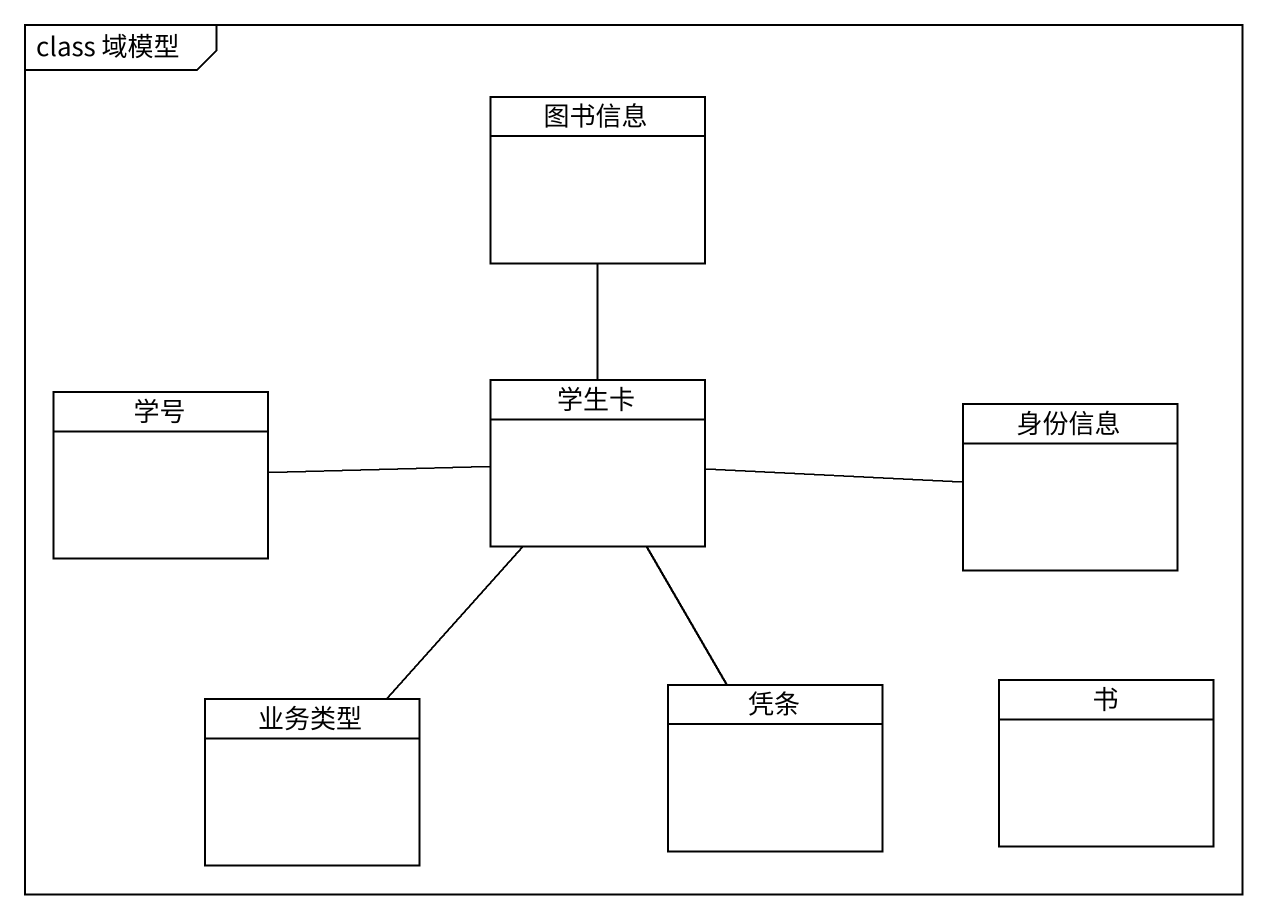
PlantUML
@startuml
mainframe class 域模型
hide circle
hide empty members
class 图书信息
class 学号
class 学生卡
class 身份信息
class 业务类型
class 凭条
class 书
学号 -right- 学生卡
学生卡 -up- 图书信息
学生卡 -right- 身份信息
学生卡 -- 业务类型
学生卡 -- 凭条
@enduml
